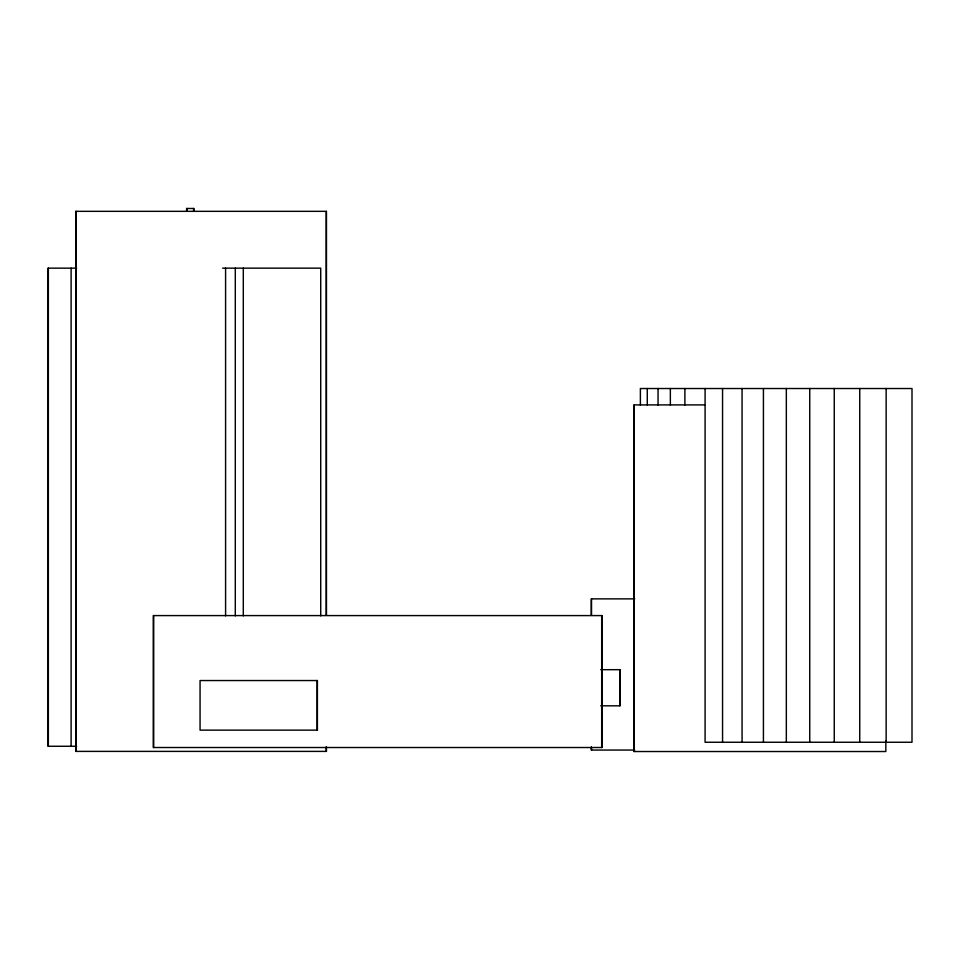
<?xml version="1.0" encoding="UTF-8"?>
<svg xmlns="http://www.w3.org/2000/svg" width="960" height="960" viewBox="0 0 960 960"><rect width="100%" height="100%" fill="white"/><g stroke="black" fill="none" stroke-linecap="round" stroke-linejoin="round"><path stroke-width="1.44" d="M76.62 268.152L48 268.152L48 746.268L76.62 746.268M222.588 268.152L320.724 268.152L320.724 615.876M704.604 404.904L633.972 404.904L633.972 751.524L885.828 751.524L885.828 741.06M634.728 598.872L591.3 598.872L591.3 615.336M600.756 669.684L619.956 669.684L619.956 705.816L600.756 705.816M634.728 750.06L591.3 750.06L591.3 747.072M886.14 388.524L886.14 742.248M859.74 388.524L859.74 742.248M834.252 388.524L834.252 742.248M809.736 388.524L809.736 742.248M786.336 388.524L786.336 742.248M763.428 388.524L763.428 742.248M742.068 388.524L742.068 742.248M722.556 388.524L722.556 742.248M705.084 388.524L705.084 742.248L912 742.248L912 388.524L640.38 388.524L640.38 405.012M684.888 388.524L684.888 405.012M670.356 388.524L670.356 405.012M658.044 388.524L658.044 405.012M647.28 388.524L647.28 405.012M634.212 404.904L634.212 751.524M619.908 669.684L619.908 705.816M601.68 615.588L601.68 747.516M591.504 598.872L591.504 615.336M591.504 747.072L591.504 750.06M326.46 615.252L326.46 211.332L75.72 211.332L75.72 751.392L326.46 751.392L326.46 746.904M326.244 211.332L326.244 615.252M326.244 746.904L326.244 751.392M317.148 680.544L317.148 730.14M243.3 268.152L243.3 615.876M235.296 268.152L235.296 615.876M225.588 268.152L225.588 615.876M193.896 211.332L193.896 208.476L186.588 208.476L186.588 211.332M193.596 208.476L193.596 211.332M186.876 208.476L186.876 211.332M153.708 615.588L153.708 747.516M75.936 211.332L75.936 751.392M71.112 268.152L71.112 746.268M48.348 268.152L48.348 746.268M602.136 615.588L153.252 615.588L153.252 747.516L602.136 747.516L602.136 615.588M317.4 680.544L200.064 680.544L200.064 730.14L317.4 730.14L317.4 680.544"/></g></svg>
